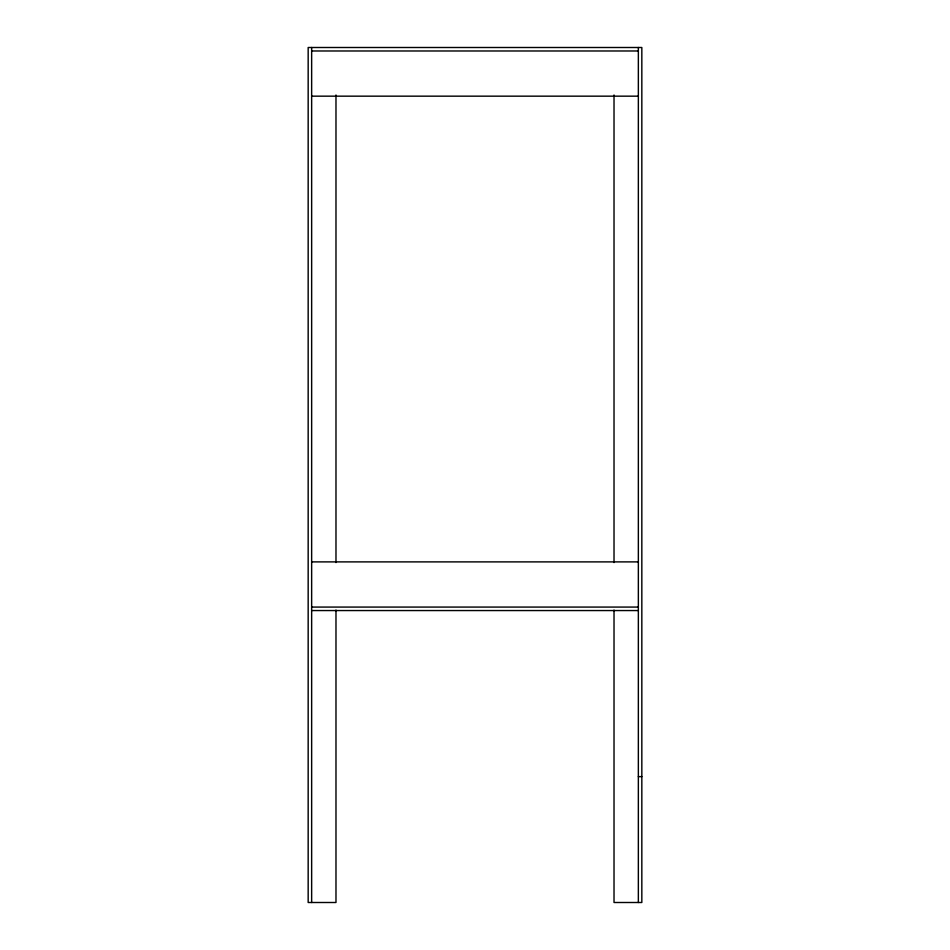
<?xml version="1.0" encoding="UTF-8"?>
<svg xmlns="http://www.w3.org/2000/svg" width="950" height="950" viewBox="0 0 950 950"><rect width="100%" height="100%" fill="white"/><g stroke="black" fill="none" stroke-linecap="round" stroke-linejoin="round"><path stroke-width="1.43" d="M311.647 50.979L638.352 50.979M311.647 96.164L638.352 96.164M311.647 561.889L638.352 561.889M311.647 607.074L638.352 607.074M311.647 610.553L638.352 610.553M638.352 776.637L641.832 776.637M638.352 47.5L638.352 902.5M614.021 95L614.021 562.578M614.021 610.078L614.021 902.5L641.832 902.5L641.832 47.5L308.168 47.5L308.168 902.5L335.979 902.5L335.979 610.078M335.979 95L335.979 562.578M311.647 47.5L311.647 902.5"/></g></svg>
